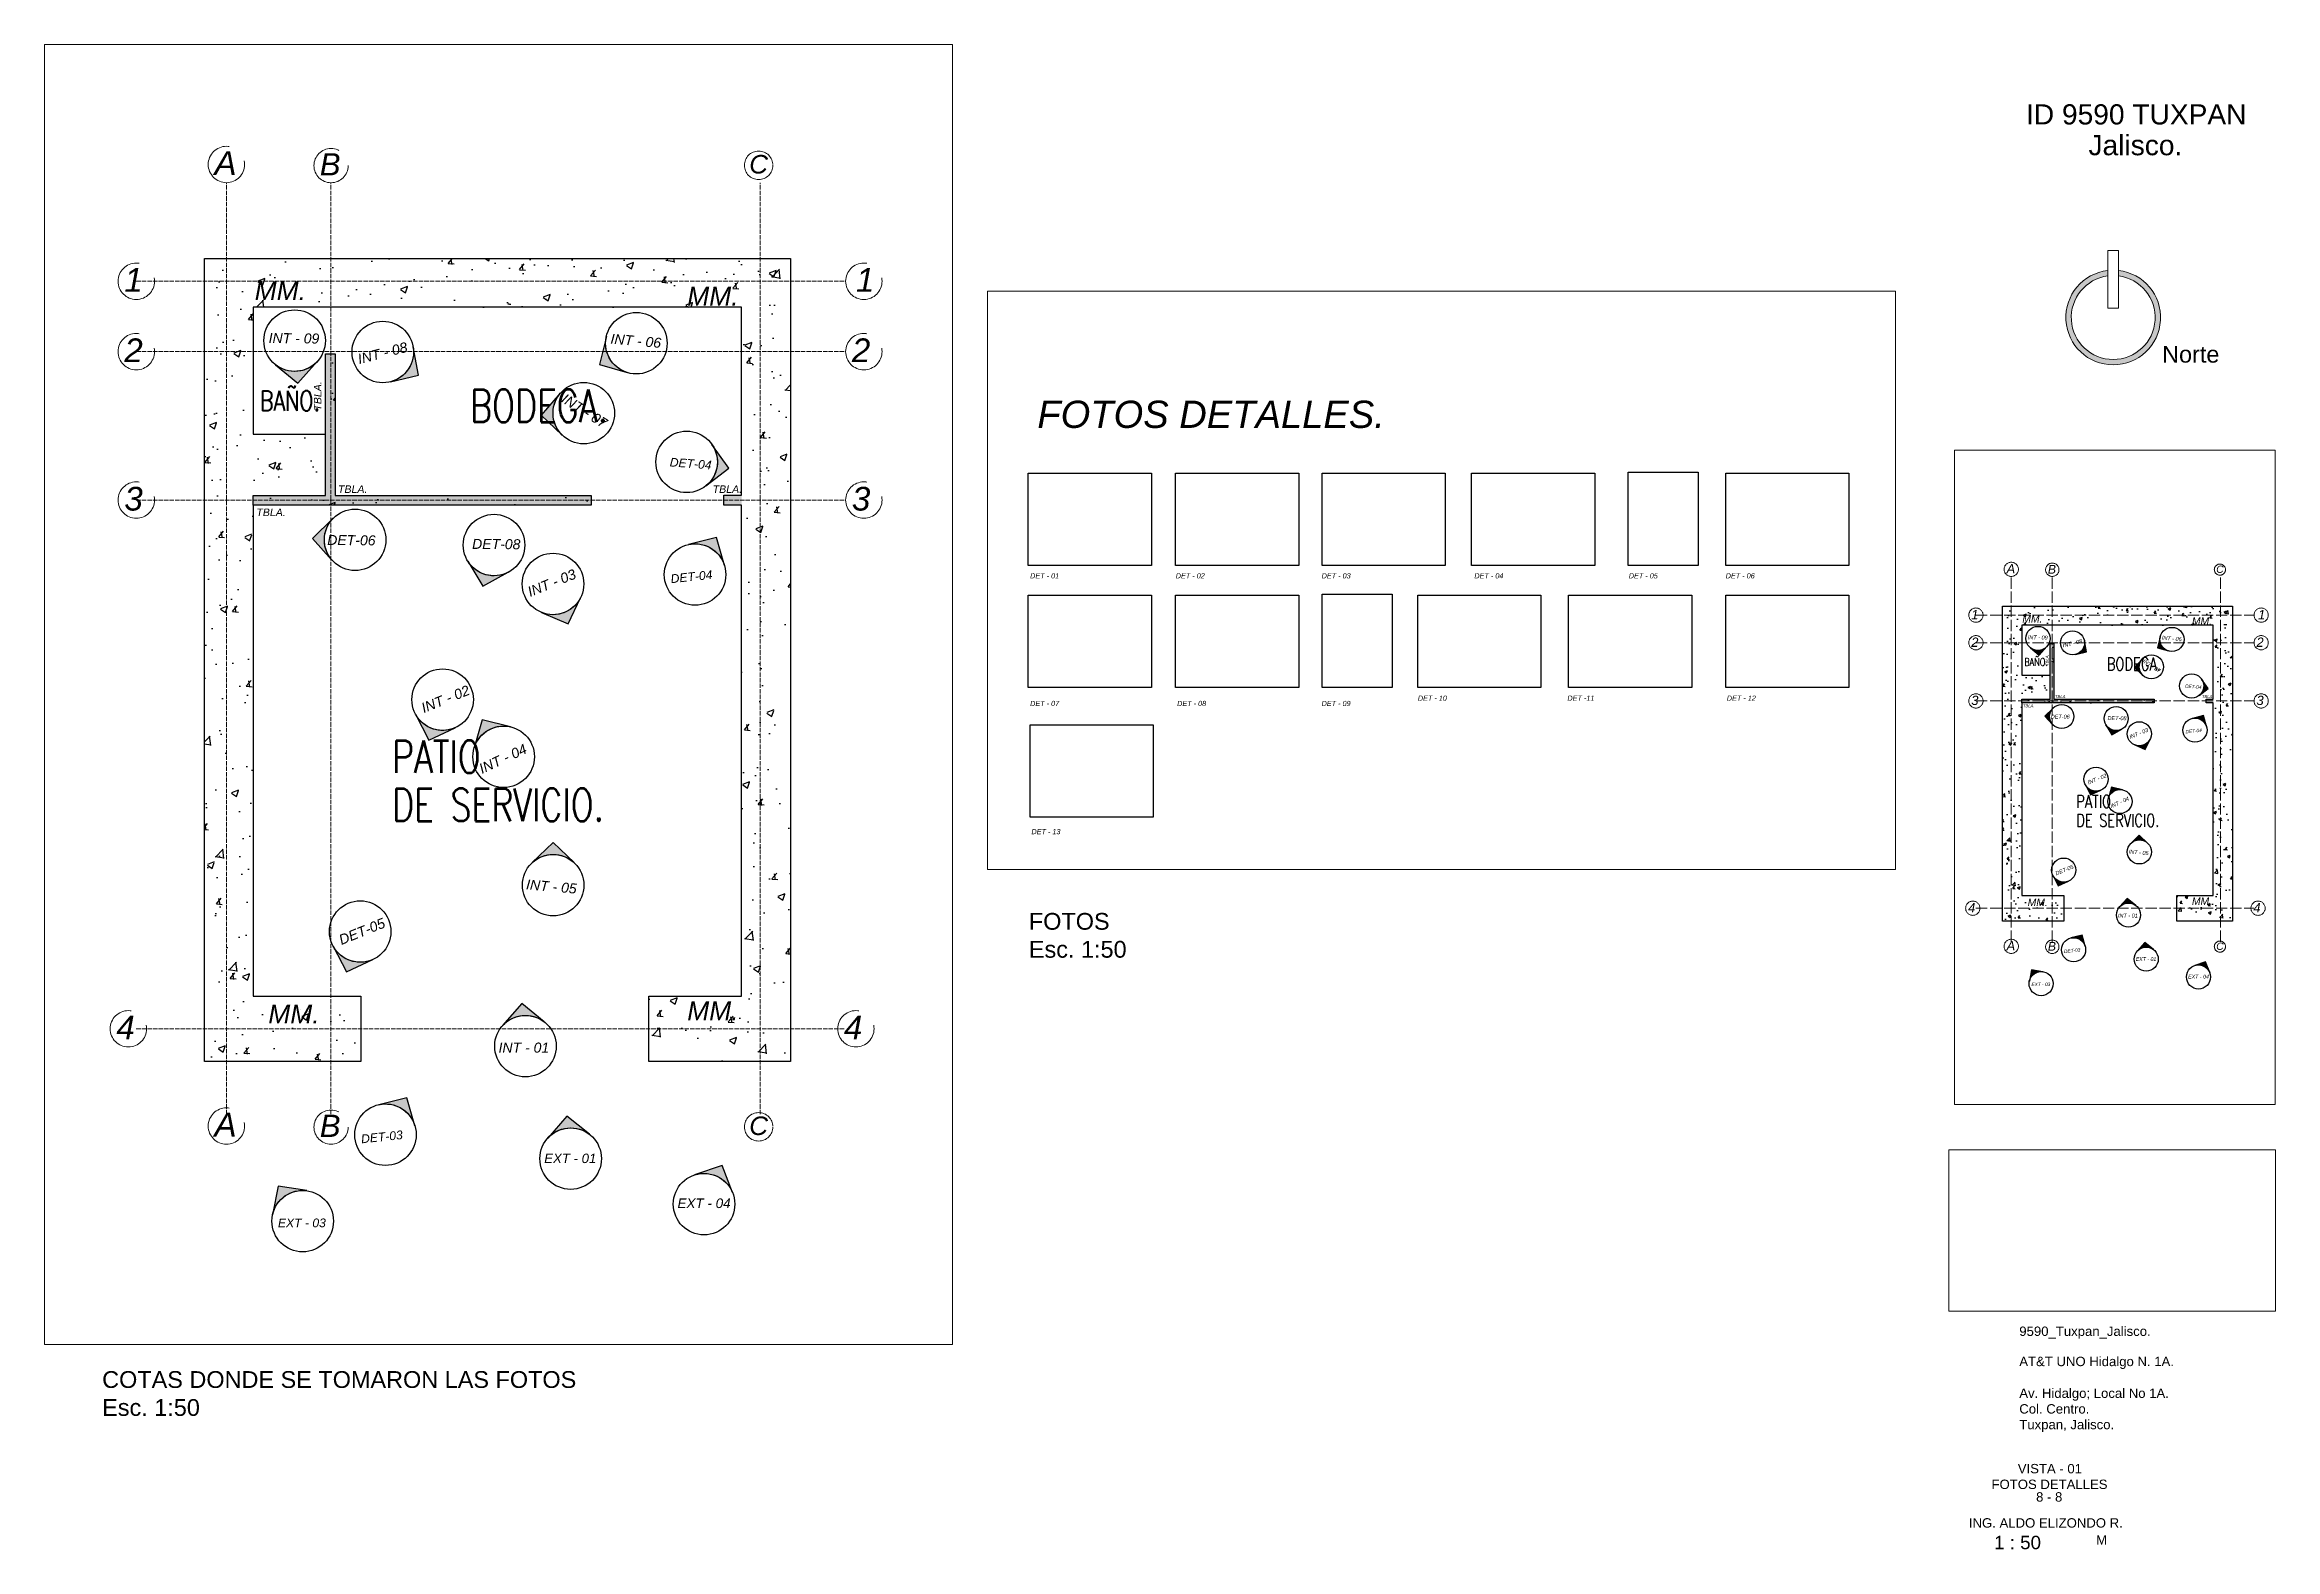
# Paper-space layout 'VISTA 3' of a CAD drawing. Header units: millimetres. Extents: x 82.4 to 165.5, y 72 to 128.1.
# The model-space entities are those that its viewports show. They can reach past a viewport. Long polylines and large blocks are cut down to what shows.
import ezdxf

# ---------------------------------------------------------------- set-up
doc = ezdxf.new("R2010")
doc.units = ezdxf.units.MM
doc.linetypes.add('ACAD_ISO02W100', pattern=[15, 12, -3])
for name, color, linetype, lineweight in [('COTAS', 161, 'ACAD_ISO02W100', 20), ('INFORMACION DE AREAS', 252, 'Continuous', 18), ('MURO TABLAROKA', 253, 'Continuous', 25), ('SOLAPA', 250, 'Continuous', 18)]:
    doc.layers.add(name, color=color, linetype=linetype, lineweight=lineweight)
for name, color, linetype in [('IMAGENES', 191, 'Continuous'), ('MUROS - ARQ.', 251, 'Continuous'), ('MUROS ACABADO.', 201, 'Continuous')]:
    doc.layers.add(name, color=color, linetype=linetype)
doc.styles.add('ROMANS', font='romans.shx', dxfattribs={"width": 0.75})
doc.styles.get("Standard").update_dxf_attribs({"font": 'arial.ttf'})
picture_1 = doc.add_image_def('image2.jpg', size_in_pixel=(4032, 3024))
picture_2 = doc.add_image_def('image16.jpg', size_in_pixel=(4032, 3024))
picture_3 = doc.add_image_def('image17.jpg', size_in_pixel=(4032, 3024))
picture_4 = doc.add_image_def('image18.jpg', size_in_pixel=(4032, 3024))
picture_5 = doc.add_image_def('image19.jpg', size_in_pixel=(3024, 4032))
picture_6 = doc.add_image_def('image20.jpg', size_in_pixel=(4032, 3024))
picture_7 = doc.add_image_def('image21.jpg', size_in_pixel=(4032, 3024))
picture_8 = doc.add_image_def('image22.jpg', size_in_pixel=(4032, 3024))
picture_9 = doc.add_image_def('image23.jpg', size_in_pixel=(3024, 4032))
picture_10 = doc.add_image_def('image24.jpg', size_in_pixel=(4032, 3024))
picture_11 = doc.add_image_def('image25.jpg', size_in_pixel=(4032, 3024))
picture_12 = doc.add_image_def('image26.jpg', size_in_pixel=(4032, 3024))
picture_13 = doc.add_image_def('image27.jpg', size_in_pixel=(4032, 3024))

# ---------------------------------------------------------------- blocks, each defined once
blk = doc.blocks.new('imagen direccion')
at = {"layer": 'IMAGENES'}
h = blk.add_hatch(color=151, dxfattribs=at)
h.dxf.hatch_style = 1
edge = h.paths.add_edge_path()
edge.add_line((10931.04164772395, 3827.909398196083), (10930.81017418893, 3828.095663545286))
edge.add_line((10930.81017418893, 3828.095663545286), (10930.61524931908, 3827.871433589997))
edge.add_arc((10930.84893123699, 3827.660364850604), 0.3148924443465658, 52.26521139902809, 137.9106757064466, ccw=False)
at = {"layer": 'IMAGENES', "color": 151}
blk.add_lwpolyline([(10931.04164772395, 3827.909398196083), (10930.81017418893, 3828.095663545286), (10930.61524931908, 3827.871433589997, -0.3921245748608314), (10931.04164772395, 3827.909398196083, 42.03721698194761)], format="xyb", dxfattribs=at)
blk.add_circle((10930.84893123699, 3827.660364850603), 0.314892444348787, dxfattribs=at)
blk = doc.blocks.new('REFERENCIA DE IMAGENES')
at = {"layer": 'IMAGENES', "color": 255}
for p, rotation in [((19057.58380713994, -4465.656905304898), 114.9892023683785), ((21947.03747692188, 7509.248913242864), 179.2501496823661), ((14679.59809731783, 14795.63111986366), 232.0094101583598), ((14330.04692079697, -7259.297403619408), 87.56633046632548), ((9778.83674356103, 15343.84236158795), 256.6097238447971), ((13477.4198007207, -7483.508461699668), 83.2166698479708), ((22548.5439288503, 3598.565241199332), 159.5914992648052), ((-163.8557539800222, 7007.925683410913), 324.737173017264), ((20474.56420628568, 10439.99717998713), 195.5477797129509), ((22511.60035101415, 2876.63711871052), 156.0227396773959), ((2678.574116470789, -4266.346391265357), 24.98920236834793), ((-253.7157894942407, 961.0970981760493), 354.9892023683358), ((22510.75658660547, 2874.261869333353), 156.0227396773959), ((-167.0260661021821, 7002.188370102111), 324.737173017264), ((-408.9984050421761, 5966.697205656081), 329.9999999999938), ((3414.551787485778, -4964.325882151013), 30.00000000000334)]:
    blk.add_blockref('imagen direccion', p, dxfattribs=dict(at, rotation=rotation))
blk.add_blockref('imagen direccion', (38.54684008612276, -9.918271788597849), dxfattribs=at)
at = {"layer": 'IMAGENES', "color": 181}
blk.add_blockref('imagen direccion', (39.00955716045974, -11.07063748683277), dxfattribs=at)
at = {"layer": 'IMAGENES', "color": 7, "attachment_point": 1}
for s, insert, char_height, rotation in [('{\\fArial|b0|i1|c0|p34;\\C230;INT - 09}', (10966.76707799678, 3825.047367946855), 0.1027580083217997, 359.2501496822184), ('{\\fArial|b0|i1|c0|p34;\\C230;INT - 08}', (10967.66849914642, 3824.827026824564), 0.1027580083217997, 14.337263271356322), ('{\\fArial|b0|i1|c0|p34;\\C230;INT - 06}', (10970.27286965332, 3825.040277307885), 0.1027580083217997, 354.98920236827786), ('{\\fArial|b0|i1|c0|p34;\\C230;INT - 07}', (10969.8091513667, 3824.432117903052), 0.1027580083217997, 327.5663304662248), ('{\\fArial|b0|i1|c0|p34;\\C230;DET-04}', (10970.87770143784, 3823.769482795775), 0.08897294601104298, 355.6873558474232), ('{\\fArial|b0|i1|c0|p34;\\C230;DET-06}', (10967.36668689391, 3822.978464767593), 0.1027580083217997, 359.41008879919946), ('{\\fArial|b0|i1|c0|p34;\\C230;DET-08}', (10968.85020583966, 3822.938406928813), 0.1027580083217997, 359.46170096418507), ('{\\fArial|b0|i1|c0|p34;\\C230;INT - 03}', (10969.40543476087, 3822.437553123318), 0.1027580083217997, 22.05778405501611), ('{\\fArial|b0|i1|c0|p34;\\C230;DET-04}', (10970.87816606723, 3822.572126161844), 0.08897294601104298, 6.0360441321735605), ('{\\fArial|b0|i1|c0|p34;\\C230;INT - 02}', (10968.3168530279, 3821.247850990756), 0.1027580083217997, 22.05778405501611), ('{\\fArial|b0|i1|c0|p34;\\C230;INT - 04}', (10968.90776105903, 3820.622720609605), 0.1027580083217997, 24.98920236834793), ('{\\fArial|b0|i1|c0|p34;\\C230;INT - 05}', (10969.40830850609, 3819.450966383359), 0.1027580083217997, 354.98920236833584), ('{\\fArial|b0|i1|c0|p34;\\C230;DET-05}', (10967.47308861922, 3818.872601613589), 0.1027580083217997, 22.05778405501611), ('{\\fArial|b0|i1|c0|p34;\\C230;DET-03}', (10967.70785394507, 3816.834812853042), 0.08897294601104298, 6.0360441321735605)]:
    blk.add_mtext_dynamic_manual_height_columns(s, width=1.882024178065194, gutter_width=12.5, heights=[0], dxfattribs=dict(at, insert=insert, char_height=char_height, rotation=rotation))
for s, insert, char_height in [('{\\fArial|b0|i1|c0|p34;\\C230;INT - 01}', (10969.12045661963, 3817.778394426348), 0.1027580083217997), ('{\\fArial|b0|i1|c0|p34;\\C230;EXT - 01}', (10969.58783946601, 3816.641166535303), 0.09684720193616167), ('{\\fArial|b0|i1|c0|p34;\\C230;EXT - 04}', (10970.95280807134, 3816.181922874302), 0.09866942280774645), ('{\\fArial|b0|i1|c0|p34;\\C230;EXT - 03}', (10966.86136234295, 3815.976175436361), 0.08897294601104298)]:
    blk.add_mtext_dynamic_manual_height_columns(s, width=1.882024178065194, gutter_width=12.5, heights=[0], dxfattribs=dict(at, insert=insert, char_height=char_height))

msp = doc.modelspace()

# ---------------------------------------------------------------- hatches: boundary and pattern name
at = {"layer": 'MURO TABLAROKA'}
h = msp.add_hatch(color=193, dxfattribs=at)
h.dxf.hatch_style = 1
h.paths.add_polyline_path([(10971.42862430265, 3823.384879898485), (10971.60862421897, 3823.384879898485), (10971.60862421897, 3823.283325825196), (10971.42862430265, 3823.283325825196)])
h.paths.add_polyline_path([(10966.60862421897, 3823.383325825196), (10970.06862421897, 3823.383325825196), (10970.06862421897, 3823.283325825196), (10966.60862421897, 3823.283325825196)])
h.paths.add_polyline_path([(10967.34862421897, 3824.833325825196), (10967.44862421897, 3824.833325825196), (10967.44862421897, 3823.383325825196), (10967.34862421897, 3823.383325825196)])
h = msp.add_hatch(color=161, dxfattribs=at)
h.dxf.hatch_style = 1
h.paths.add_polyline_path([(10971.42862430265, 3823.384879898485), (10971.60862421897, 3823.384879898485), (10971.60862421897, 3823.283325825196), (10971.42862430265, 3823.283325825196)])
h.paths.add_polyline_path([(10966.60862421897, 3823.383325825196), (10970.06862421897, 3823.383325825196), (10970.06862421897, 3823.283325825196), (10966.60862421897, 3823.283325825196)])
h.paths.add_polyline_path([(10967.34862421897, 3824.833325825196), (10967.44862421897, 3824.833325825196), (10967.44862421897, 3823.383325825196), (10967.34862421897, 3823.383325825196)])
at = {"layer": 'MUROS ACABADO.'}
h = msp.add_hatch(dxfattribs=at)
h.set_pattern_fill('AR-CONC', color=161, scale=0.004)
h.set_pattern_definition([(49.99999999999999, (-113.1969801381531, 17.75699618015278), (0.7287386759840161, -0.06375634215561235), [0.0762, -0.8382000000000001]), (355, (-113.1969801381531, 17.75699618015278), (-0.1409736856998774, 0.7642273809561406), [0.06096, -0.6705623366800001]), (100.4514447, (-113.1362521101531, 17.75168316615278), (0.5877649883614131, 0.7004710076487805), [0.0647600352, -0.7123609783999999]), (46.18420000000002, (-113.1969801381531, 17.96019618015278), (1.08431616356852, -0.1681693117309086), [0.1143, -1.2573]), (96.63555760999996, (-113.1066205381531, 17.94618218015278), (0.949616536206012, 0.9897044983908861), [0.09714009256, -1.06854243264]), (351.1841511700001, (-113.1969801381531, 17.96019618015278), (0.9496165362599082, 0.9897044983421306), [0.09143986828, -1.00583892768]), (21, (-113.0953801381531, 17.90939618015278), (0.6064575650765299, -0.4090607927483504), [0.0762, -0.8382000000000001]), (326.0000000000001, (-113.0953801381531, 17.90939618015278), (0.2472081133905883, 0.7367518644892771), [0.06096, -0.6705599999999999]), (71.45144499999999, (-113.0448420077531, 17.87530778055278), (0.8536656771148646, 0.327691075543621), [0.06476003520000001, -0.7123597504]), (37.50000000000001, (-113.1969801381531, 17.75699618015278), (0.01235441300236727, 0.3382201554926124), [0, -0.662432, 0, -0.68072, 0, -0.6731]), (7.499999999999999, (-113.1969801381531, 17.75699618015278), (0.267278650041223, 0.400722299272478), [0, -0.388112, 0, -0.647192, 0, -0.25654]), (327.5, (-113.4235481381531, 17.75699618015278), (0.5423623806674855, -0.02291497597069378), [0, -0.254, 0, -0.7924800000000001, 0, -1.05156]), (317.5, (-113.5251481381531, 17.75699618015278), (0.5925167255440722, 0.1017059641333321), [0, -0.3302, 0, -0.526288, 0, -0.74676])])
h.paths.add_polyline_path([(10966.60862421897, 3823.283325825196), (10966.60862421897, 3818.254706334561), (10967.70862421897, 3818.254706334561), (10967.70862421897, 3817.58470633456), (10966.10862421897, 3817.58470633456), (10966.10862421897, 3818.254706334561), (10966.10862421897, 3825.809706334561), (10972.10862421897, 3825.809706334561), (10972.10862421897, 3818.254706334561), (10972.10862421897, 3817.584706334561), (10970.65862421897, 3817.584706334561), (10970.65862421897, 3818.254706334561), (10971.60862421897, 3818.254706334561), (10971.60862421897, 3823.283325825196), (10971.42862430265, 3823.283325825196), (10971.42862430265, 3823.384879898485), (10971.60862421897, 3823.384879898485), (10971.60862421897, 3825.309706334561), (10966.60862421897, 3825.309706334561), (10966.60862421897, 3824.009706334561), (10967.34862421897, 3824.009706334561), (10967.34862421897, 3824.833325825196), (10967.44862421897, 3824.833325825196), (10967.44862421897, 3823.383325825196), (10970.06862421897, 3823.383325825196), (10970.06862421897, 3823.283325825196)])
h = msp.add_hatch(color=253, dxfattribs=at)
h.dxf.hatch_style = 1
h.paths.add_polyline_path([(10970.97669844339, 3815.581022545257), (10973.30669844339, 3815.581022545258)], flags=0)
edge = h.paths.add_edge_path(flags=17)
edge.add_line((10970.97669844339, 3815.581022545257), (10973.30669844339, 3815.581022545258))
edge.add_line((10970.97669844339, 3815.581022545258), (10970.97669844339, 3813.005057409418))
edge.add_line((10970.97669844339, 3813.005057409418), (10973.30669844339, 3813.005057409418))
edge.add_line((10973.30669844339, 3813.005057409418), (10973.30669844339, 3814.305057409417))
edge.add_line((10973.30669844339, 3814.305057409417), (10973.38669844339, 3814.305057409418))
edge.add_line((10973.38669844339, 3814.305057409418), (10973.38669844339, 3814.275057409418))
edge.add_line((10973.38669844339, 3814.275057409418), (10973.40669844339, 3814.275057409418))
edge.add_line((10973.40669844339, 3814.275057409418), (10973.40669844339, 3812.905057409418))
edge.add_line((10973.40669844339, 3812.905057409418), (10970.97669844339, 3812.905057409417))
edge.add_line((10970.97669844339, 3812.905057409417), (10970.97669844339, 3812.851022545258))
edge.add_line((10970.97669844339, 3812.851022545258), (10970.97669844339, 3812.751022545258))
edge.add_line((10970.97669844339, 3812.751022545258), (10970.73669844339, 3812.751022545258))
edge.add_line((10970.73669844339, 3812.751022545258), (10970.73669844339, 3802.651022545258))
edge.add_line((10970.73669844339, 3802.651022545258), (10971.24669844339, 3802.651022545258))
edge.add_line((10971.24669844339, 3802.651022545258), (10971.24669844339, 3802.551022545259))
edge.add_line((10971.24669844339, 3802.551022545259), (10970.63669844339, 3802.551022545259))
edge.add_line((10970.63669844339, 3802.551022545259), (10970.63669844339, 3812.851022545258))
edge.add_line((10970.63669844339, 3812.851022545258), (10970.87669844339, 3812.851022545258))
edge.add_line((10970.87669844339, 3812.851022545258), (10970.87669844339, 3815.581022545257))
edge.add_line((10970.87669844339, 3815.581022545257), (10968.50669844339, 3815.581022545258))
edge.add_line((10968.50669844339, 3815.581022545258), (10968.50669844339, 3814.981022545257))
edge.add_line((10968.50669844339, 3814.981022545257), (10967.33669844339, 3814.981022545259))
edge.add_line((10967.33669844339, 3814.981022545259), (10967.33669844339, 3818.621022545258))
edge.add_line((10967.33669844339, 3818.621022545258), (10967.73669844339, 3818.621022545258))
edge.add_line((10967.73669844339, 3818.621022545258), (10967.73669844339, 3818.521022545257))
edge.add_line((10967.73669844339, 3818.521022545257), (10967.43669844339, 3818.521022545258))
edge.add_line((10967.43669844339, 3818.521022545258), (10967.43669844339, 3815.681022545258))
edge.add_line((10967.43669844339, 3815.681022545258), (10967.45669844339, 3815.681022545258))
edge.add_line((10967.45669844339, 3815.681022545258), (10967.45669844339, 3815.081022545258))
edge.add_line((10967.45669844339, 3815.081022545258), (10968.40669844339, 3815.081022545258))
edge.add_line((10968.40669844339, 3815.081022545258), (10968.40669844339, 3815.681022545258))
edge.add_line((10968.40669844339, 3815.681022545258), (10973.40669844339, 3815.681022545258))
edge.add_line((10973.40669844339, 3815.681022545258), (10973.40669844338, 3816.281022545258))
edge.add_line((10973.40669844338, 3816.281022545258), (10974.60669844339, 3816.281022545258))
edge.add_line((10974.60669844339, 3816.281022545258), (10974.60669844339, 3815.681022545259))
edge.add_line((10974.60669844339, 3815.681022545259), (10977.12669844339, 3815.681022545257))
edge.add_line((10977.12669844339, 3815.681022545257), (10977.12669844339, 3815.096022545259))
edge.add_line((10977.12669844339, 3815.096022545259), (10977.04169844339, 3815.096022545259))
edge.add_line((10977.04169844339, 3815.096022545259), (10977.04169844339, 3815.131022545258))
edge.add_line((10977.04169844339, 3815.131022545258), (10977.02669844339, 3815.131022545258))
edge.add_line((10977.02669844339, 3815.131022545258), (10977.02669844339, 3815.581022545258))
edge.add_line((10977.02669844339, 3815.581022545258), (10974.50669844339, 3815.581022545258))
edge.add_line((10974.50669844339, 3815.581022545258), (10974.50669844339, 3816.181022545258))
edge.add_line((10974.50669844339, 3816.181022545258), (10973.50669844339, 3816.181022545258))
edge.add_line((10973.50669844339, 3816.181022545258), (10973.50669844339, 3815.031022545258))
edge.add_line((10973.50669844339, 3815.031022545258), (10973.40669844339, 3815.031022545258))
edge.add_line((10973.40669844339, 3815.031022545258), (10973.38669844339, 3815.031022545258))
edge.add_line((10973.38669844339, 3815.031022545258), (10973.38669844339, 3815.001022545258))
edge.add_line((10973.38669844339, 3815.001022545258), (10973.30669844339, 3815.001022545257))
edge.add_line((10973.30669844339, 3815.001022545257), (10973.30669844339, 3815.031022545258))
edge.add_line((10973.30669844339, 3815.031022545258), (10973.30669844339, 3815.581022545258))
edge = h.paths.add_edge_path()
edge.add_line((10971.24669844339, 3802.551022545259), (10971.34669844339, 3802.551022545259))
edge.add_line((10971.24669844339, 3801.471022545259), (10971.24669844339, 3802.551022545259))
edge.add_line((10971.24669844339, 3801.471022545259), (10970.64669844339, 3801.471022545259))
edge.add_line((10970.64669844339, 3801.471022545259), (10970.64669844339, 3798.491022545258))
edge.add_line((10970.64669844339, 3798.491022545258), (10971.38099373292, 3798.491022545258))
edge.add_line((10971.38099373292, 3798.491022545258), (10971.06288708056, 3796.039019220637))
edge.add_line((10971.06288708056, 3796.039019220637), (10973.37669844339, 3796.039019220637))
edge.add_line((10973.37669844339, 3796.039019220637), (10973.37669844339, 3796.939019220637))
edge.add_line((10973.37669844339, 3796.939019220637), (10973.27669844339, 3796.939019220637))
edge.add_line((10973.27669844339, 3796.939019220637), (10973.27669844339, 3796.139019220637))
edge.add_line((10973.27669844339, 3796.139019220637), (10971.17669844339, 3796.139019220637))
edge.add_line((10971.17669844339, 3796.139019220637), (10971.49396706983, 3798.631022545259))
edge.add_line((10971.49396706983, 3798.631022545259), (10971.39396706983, 3798.631022545259))
edge.add_line((10971.39396706983, 3798.631022545259), (10971.39396706983, 3798.591022545259))
edge.add_line((10971.39396706983, 3798.591022545259), (10970.74669844339, 3798.591022545259))
edge.add_line((10970.74669844339, 3798.591022545259), (10970.74669844339, 3801.371022545259))
edge.add_line((10970.74669844339, 3801.371022545259), (10971.34669844339, 3801.371022545259))
edge.add_line((10971.34669844339, 3801.371022545259), (10971.34669844339, 3802.551022545259))
edge = h.paths.add_edge_path(flags=17)
edge.add_line((10973.30669844339, 3815.581022545258), (10970.97669844339, 3815.581022545258))
edge.add_line((10973.30669844339, 3815.031022545258), (10973.30669844339, 3815.581022545258))
edge.add_line((10973.30669844339, 3815.001022545257), (10973.30669844339, 3815.031022545258))
edge.add_line((10973.38669844339, 3815.001022545258), (10973.30669844339, 3815.001022545257))
edge.add_line((10973.38669844339, 3815.031022545258), (10973.38669844339, 3815.001022545258))
edge.add_line((10973.40669844339, 3815.031022545258), (10973.38669844339, 3815.031022545258))
edge.add_line((10973.50669844339, 3815.031022545258), (10973.40669844339, 3815.031022545258))
edge.add_line((10973.50669844339, 3816.181022545258), (10973.50669844339, 3815.031022545258))
edge.add_line((10974.50669844339, 3816.181022545258), (10973.50669844339, 3816.181022545258))
edge.add_line((10974.50669844339, 3815.581022545258), (10974.50669844339, 3816.181022545258))
edge.add_line((10977.02669844339, 3815.581022545258), (10974.50669844339, 3815.581022545258))
edge.add_line((10977.02669844339, 3815.131022545258), (10977.02669844339, 3815.581022545258))
edge.add_line((10977.04169844339, 3815.131022545258), (10977.02669844339, 3815.131022545258))
edge.add_line((10977.04169844339, 3815.096022545259), (10977.04169844339, 3815.131022545258))
edge.add_line((10977.12669844339, 3815.096022545259), (10977.04169844339, 3815.096022545259))
edge.add_line((10977.12669844339, 3815.681022545257), (10977.12669844339, 3815.096022545259))
edge.add_line((10974.60669844339, 3815.681022545259), (10977.12669844339, 3815.681022545257))
edge.add_line((10974.60669844339, 3816.281022545258), (10974.60669844339, 3815.681022545259))
edge.add_line((10973.40669844338, 3816.281022545258), (10974.60669844339, 3816.281022545258))
edge.add_line((10973.40669844339, 3815.681022545258), (10973.40669844338, 3816.281022545258))
edge.add_line((10968.40669844339, 3815.681022545258), (10973.40669844339, 3815.681022545258))
edge.add_line((10968.40669844339, 3815.081022545258), (10968.40669844339, 3815.681022545258))
edge.add_line((10967.45669844339, 3815.081022545258), (10968.40669844339, 3815.081022545258))
edge.add_line((10967.45669844339, 3815.681022545258), (10967.45669844339, 3815.081022545258))
edge.add_line((10967.43669844339, 3815.681022545258), (10967.45669844339, 3815.681022545258))
edge.add_line((10967.43669844339, 3818.521022545258), (10967.43669844339, 3815.681022545258))
edge.add_line((10967.73669844339, 3818.521022545257), (10967.43669844339, 3818.521022545258))
edge.add_line((10967.73669844339, 3818.621022545258), (10967.73669844339, 3818.521022545257))
edge.add_line((10967.33669844339, 3818.621022545258), (10967.73669844339, 3818.621022545258))
edge.add_line((10967.33669844339, 3814.981022545259), (10967.33669844339, 3818.621022545258))
edge.add_line((10968.50669844339, 3814.981022545257), (10967.33669844339, 3814.981022545259))
edge.add_line((10968.50669844339, 3815.581022545258), (10968.50669844339, 3814.981022545257))
edge.add_line((10970.87669844339, 3815.581022545257), (10968.50669844339, 3815.581022545258))
edge.add_line((10970.87669844339, 3812.851022545258), (10970.87669844339, 3815.581022545257))
edge.add_line((10970.63669844339, 3812.851022545258), (10970.87669844339, 3812.851022545258))
edge.add_line((10970.63669844339, 3802.551022545259), (10970.63669844339, 3812.851022545258))
edge.add_line((10971.24669844339, 3802.551022545259), (10970.63669844339, 3802.551022545259))
edge.add_line((10971.24669844339, 3802.651022545258), (10971.24669844339, 3802.551022545259))
edge.add_line((10970.73669844339, 3802.651022545258), (10971.24669844339, 3802.651022545258))
edge.add_line((10970.73669844339, 3812.751022545258), (10970.73669844339, 3802.651022545258))
edge.add_line((10970.97669844339, 3812.751022545258), (10970.73669844339, 3812.751022545258))
edge.add_line((10970.97669844339, 3812.851022545258), (10970.97669844339, 3812.751022545258))
edge.add_line((10970.97669844339, 3812.905057409417), (10970.97669844339, 3812.851022545258))
edge.add_line((10973.40669844339, 3812.905057409418), (10970.97669844339, 3812.905057409417))
edge.add_line((10973.40669844339, 3814.275057409418), (10973.40669844339, 3812.905057409418))
edge.add_line((10973.38669844339, 3814.275057409418), (10973.40669844339, 3814.275057409418))
edge.add_line((10973.38669844339, 3814.305057409418), (10973.38669844339, 3814.275057409418))
edge.add_line((10973.30669844339, 3814.305057409417), (10973.38669844339, 3814.305057409418))
edge.add_line((10973.30669844339, 3813.005057409418), (10973.30669844339, 3814.305057409417))
edge.add_line((10970.97669844339, 3813.005057409418), (10973.30669844339, 3813.005057409418))
edge.add_line((10970.97669844339, 3815.581022545258), (10970.97669844339, 3813.005057409418))
h = msp.add_hatch(color=253, dxfattribs=at)
h.dxf.hatch_style = 1
h.paths.add_polyline_path([(10970.97669844339, 3815.581022545257), (10973.30669844339, 3815.581022545258)], flags=0)
edge = h.paths.add_edge_path(flags=17)
edge.add_line((10970.97669844339, 3815.581022545257), (10973.30669844339, 3815.581022545258))
edge.add_line((10970.97669844339, 3815.581022545258), (10970.97669844339, 3813.005057409418))
edge.add_line((10970.97669844339, 3813.005057409418), (10973.30669844339, 3813.005057409418))
edge.add_line((10973.30669844339, 3813.005057409418), (10973.30669844339, 3814.305057409417))
edge.add_line((10973.30669844339, 3814.305057409417), (10973.38669844339, 3814.305057409418))
edge.add_line((10973.38669844339, 3814.305057409418), (10973.38669844339, 3814.275057409418))
edge.add_line((10973.38669844339, 3814.275057409418), (10973.40669844339, 3814.275057409418))
edge.add_line((10973.40669844339, 3814.275057409418), (10973.40669844339, 3812.905057409418))
edge.add_line((10973.40669844339, 3812.905057409418), (10970.97669844339, 3812.905057409417))
edge.add_line((10970.97669844339, 3812.905057409417), (10970.97669844339, 3812.851022545258))
edge.add_line((10970.97669844339, 3812.851022545258), (10970.97669844339, 3812.751022545258))
edge.add_line((10970.97669844339, 3812.751022545258), (10970.73669844339, 3812.751022545258))
edge.add_line((10970.73669844339, 3812.751022545258), (10970.73669844339, 3802.651022545258))
edge.add_line((10970.73669844339, 3802.651022545258), (10971.24669844339, 3802.651022545258))
edge.add_line((10971.24669844339, 3802.651022545258), (10971.24669844339, 3802.551022545259))
edge.add_line((10971.24669844339, 3802.551022545259), (10970.63669844339, 3802.551022545259))
edge.add_line((10970.63669844339, 3802.551022545259), (10970.63669844339, 3812.851022545258))
edge.add_line((10970.63669844339, 3812.851022545258), (10970.87669844339, 3812.851022545258))
edge.add_line((10970.87669844339, 3812.851022545258), (10970.87669844339, 3815.581022545257))
edge.add_line((10970.87669844339, 3815.581022545257), (10968.50669844339, 3815.581022545258))
edge.add_line((10968.50669844339, 3815.581022545258), (10968.50669844339, 3814.981022545257))
edge.add_line((10968.50669844339, 3814.981022545257), (10967.33669844339, 3814.981022545259))
edge.add_line((10967.33669844339, 3814.981022545259), (10967.33669844339, 3818.621022545258))
edge.add_line((10967.33669844339, 3818.621022545258), (10967.73669844339, 3818.621022545258))
edge.add_line((10967.73669844339, 3818.621022545258), (10967.73669844339, 3818.521022545257))
edge.add_line((10967.73669844339, 3818.521022545257), (10967.43669844339, 3818.521022545258))
edge.add_line((10967.43669844339, 3818.521022545258), (10967.43669844339, 3815.681022545258))
edge.add_line((10967.43669844339, 3815.681022545258), (10967.45669844339, 3815.681022545258))
edge.add_line((10967.45669844339, 3815.681022545258), (10967.45669844339, 3815.081022545258))
edge.add_line((10967.45669844339, 3815.081022545258), (10968.40669844339, 3815.081022545258))
edge.add_line((10968.40669844339, 3815.081022545258), (10968.40669844339, 3815.681022545258))
edge.add_line((10968.40669844339, 3815.681022545258), (10973.40669844339, 3815.681022545258))
edge.add_line((10973.40669844339, 3815.681022545258), (10973.40669844338, 3816.281022545258))
edge.add_line((10973.40669844338, 3816.281022545258), (10974.60669844339, 3816.281022545258))
edge.add_line((10974.60669844339, 3816.281022545258), (10974.60669844339, 3815.681022545259))
edge.add_line((10974.60669844339, 3815.681022545259), (10977.12669844339, 3815.681022545257))
edge.add_line((10977.12669844339, 3815.681022545257), (10977.12669844339, 3815.096022545259))
edge.add_line((10977.12669844339, 3815.096022545259), (10977.04169844339, 3815.096022545259))
edge.add_line((10977.04169844339, 3815.096022545259), (10977.04169844339, 3815.131022545258))
edge.add_line((10977.04169844339, 3815.131022545258), (10977.02669844339, 3815.131022545258))
edge.add_line((10977.02669844339, 3815.131022545258), (10977.02669844339, 3815.581022545258))
edge.add_line((10977.02669844339, 3815.581022545258), (10974.50669844339, 3815.581022545258))
edge.add_line((10974.50669844339, 3815.581022545258), (10974.50669844339, 3816.181022545258))
edge.add_line((10974.50669844339, 3816.181022545258), (10973.50669844339, 3816.181022545258))
edge.add_line((10973.50669844339, 3816.181022545258), (10973.50669844339, 3815.031022545258))
edge.add_line((10973.50669844339, 3815.031022545258), (10973.40669844339, 3815.031022545258))
edge.add_line((10973.40669844339, 3815.031022545258), (10973.38669844339, 3815.031022545258))
edge.add_line((10973.38669844339, 3815.031022545258), (10973.38669844339, 3815.001022545258))
edge.add_line((10973.38669844339, 3815.001022545258), (10973.30669844339, 3815.001022545257))
edge.add_line((10973.30669844339, 3815.001022545257), (10973.30669844339, 3815.031022545258))
edge.add_line((10973.30669844339, 3815.031022545258), (10973.30669844339, 3815.581022545258))
edge = h.paths.add_edge_path()
edge.add_line((10971.24669844339, 3802.551022545259), (10971.34669844339, 3802.551022545259))
edge.add_line((10971.24669844339, 3801.471022545259), (10971.24669844339, 3802.551022545259))
edge.add_line((10971.24669844339, 3801.471022545259), (10970.64669844339, 3801.471022545259))
edge.add_line((10970.64669844339, 3801.471022545259), (10970.64669844339, 3798.491022545258))
edge.add_line((10970.64669844339, 3798.491022545258), (10971.38099373292, 3798.491022545258))
edge.add_line((10971.38099373292, 3798.491022545258), (10971.06288708056, 3796.039019220637))
edge.add_line((10971.06288708056, 3796.039019220637), (10973.37669844339, 3796.039019220637))
edge.add_line((10973.37669844339, 3796.039019220637), (10973.37669844339, 3796.939019220637))
edge.add_line((10973.37669844339, 3796.939019220637), (10973.27669844339, 3796.939019220637))
edge.add_line((10973.27669844339, 3796.939019220637), (10973.27669844339, 3796.139019220637))
edge.add_line((10973.27669844339, 3796.139019220637), (10971.17669844339, 3796.139019220637))
edge.add_line((10971.17669844339, 3796.139019220637), (10971.49396706983, 3798.631022545259))
edge.add_line((10971.49396706983, 3798.631022545259), (10971.39396706983, 3798.631022545259))
edge.add_line((10971.39396706983, 3798.631022545259), (10971.39396706983, 3798.591022545259))
edge.add_line((10971.39396706983, 3798.591022545259), (10970.74669844339, 3798.591022545259))
edge.add_line((10970.74669844339, 3798.591022545259), (10970.74669844339, 3801.371022545259))
edge.add_line((10970.74669844339, 3801.371022545259), (10971.34669844339, 3801.371022545259))
edge.add_line((10971.34669844339, 3801.371022545259), (10971.34669844339, 3802.551022545259))
edge = h.paths.add_edge_path(flags=17)
edge.add_line((10973.30669844339, 3815.581022545258), (10970.97669844339, 3815.581022545258))
edge.add_line((10973.30669844339, 3815.031022545258), (10973.30669844339, 3815.581022545258))
edge.add_line((10973.30669844339, 3815.001022545257), (10973.30669844339, 3815.031022545258))
edge.add_line((10973.38669844339, 3815.001022545258), (10973.30669844339, 3815.001022545257))
edge.add_line((10973.38669844339, 3815.031022545258), (10973.38669844339, 3815.001022545258))
edge.add_line((10973.40669844339, 3815.031022545258), (10973.38669844339, 3815.031022545258))
edge.add_line((10973.50669844339, 3815.031022545258), (10973.40669844339, 3815.031022545258))
edge.add_line((10973.50669844339, 3816.181022545258), (10973.50669844339, 3815.031022545258))
edge.add_line((10974.50669844339, 3816.181022545258), (10973.50669844339, 3816.181022545258))
edge.add_line((10974.50669844339, 3815.581022545258), (10974.50669844339, 3816.181022545258))
edge.add_line((10977.02669844339, 3815.581022545258), (10974.50669844339, 3815.581022545258))
edge.add_line((10977.02669844339, 3815.131022545258), (10977.02669844339, 3815.581022545258))
edge.add_line((10977.04169844339, 3815.131022545258), (10977.02669844339, 3815.131022545258))
edge.add_line((10977.04169844339, 3815.096022545259), (10977.04169844339, 3815.131022545258))
edge.add_line((10977.12669844339, 3815.096022545259), (10977.04169844339, 3815.096022545259))
edge.add_line((10977.12669844339, 3815.681022545257), (10977.12669844339, 3815.096022545259))
edge.add_line((10974.60669844339, 3815.681022545259), (10977.12669844339, 3815.681022545257))
edge.add_line((10974.60669844339, 3816.281022545258), (10974.60669844339, 3815.681022545259))
edge.add_line((10973.40669844338, 3816.281022545258), (10974.60669844339, 3816.281022545258))
edge.add_line((10973.40669844339, 3815.681022545258), (10973.40669844338, 3816.281022545258))
edge.add_line((10968.40669844339, 3815.681022545258), (10973.40669844339, 3815.681022545258))
edge.add_line((10968.40669844339, 3815.081022545258), (10968.40669844339, 3815.681022545258))
edge.add_line((10967.45669844339, 3815.081022545258), (10968.40669844339, 3815.081022545258))
edge.add_line((10967.45669844339, 3815.681022545258), (10967.45669844339, 3815.081022545258))
edge.add_line((10967.43669844339, 3815.681022545258), (10967.45669844339, 3815.681022545258))
edge.add_line((10967.43669844339, 3818.521022545258), (10967.43669844339, 3815.681022545258))
edge.add_line((10967.73669844339, 3818.521022545257), (10967.43669844339, 3818.521022545258))
edge.add_line((10967.73669844339, 3818.621022545258), (10967.73669844339, 3818.521022545257))
edge.add_line((10967.33669844339, 3818.621022545258), (10967.73669844339, 3818.621022545258))
edge.add_line((10967.33669844339, 3814.981022545259), (10967.33669844339, 3818.621022545258))
edge.add_line((10968.50669844339, 3814.981022545257), (10967.33669844339, 3814.981022545259))
edge.add_line((10968.50669844339, 3815.581022545258), (10968.50669844339, 3814.981022545257))
edge.add_line((10970.87669844339, 3815.581022545257), (10968.50669844339, 3815.581022545258))
edge.add_line((10970.87669844339, 3812.851022545258), (10970.87669844339, 3815.581022545257))
edge.add_line((10970.63669844339, 3812.851022545258), (10970.87669844339, 3812.851022545258))
edge.add_line((10970.63669844339, 3802.551022545259), (10970.63669844339, 3812.851022545258))
edge.add_line((10971.24669844339, 3802.551022545259), (10970.63669844339, 3802.551022545259))
edge.add_line((10971.24669844339, 3802.651022545258), (10971.24669844339, 3802.551022545259))
edge.add_line((10970.73669844339, 3802.651022545258), (10971.24669844339, 3802.651022545258))
edge.add_line((10970.73669844339, 3812.751022545258), (10970.73669844339, 3802.651022545258))
edge.add_line((10970.97669844339, 3812.751022545258), (10970.73669844339, 3812.751022545258))
edge.add_line((10970.97669844339, 3812.851022545258), (10970.97669844339, 3812.751022545258))
edge.add_line((10970.97669844339, 3812.905057409417), (10970.97669844339, 3812.851022545258))
edge.add_line((10973.40669844339, 3812.905057409418), (10970.97669844339, 3812.905057409417))
edge.add_line((10973.40669844339, 3814.275057409418), (10973.40669844339, 3812.905057409418))
edge.add_line((10973.38669844339, 3814.275057409418), (10973.40669844339, 3814.275057409418))
edge.add_line((10973.38669844339, 3814.305057409418), (10973.38669844339, 3814.275057409418))
edge.add_line((10973.30669844339, 3814.305057409417), (10973.38669844339, 3814.305057409418))
edge.add_line((10973.30669844339, 3813.005057409418), (10973.30669844339, 3814.305057409417))
edge.add_line((10970.97669844339, 3813.005057409418), (10973.30669844339, 3813.005057409418))
edge.add_line((10970.97669844339, 3815.581022545258), (10970.97669844339, 3813.005057409418))

# ---------------------------------------------------------------- linework, layer by layer
at = {"layer": 'COTAS', "color": 31, "ltscale": 0.05}
for p, q in [((10966.33419651685, 3817.044385501556), (10966.33419651685, 3826.586122641211)), ((10967.40316789868, 3817.044385501556), (10967.40316789868, 3826.586122641211)), ((10971.80077744874, 3817.044385501556), (10971.80077744874, 3826.586122641211)), ((10965.41086015589, 3825.576449659722), (10972.66885513158, 3825.576449659722)), ((10965.41086015589, 3824.855332776298), (10972.66885513158, 3824.855332776299)), ((10965.41086015589, 3823.335133962826), (10972.66885513158, 3823.335133962826)), ((10965.41086015589, 3817.91970633456), (10972.66885513158, 3817.91970633456))]:
    msp.add_line(p, q, dxfattribs=at)
at = {"layer": 'COTAS', "color": 31}
for centre, radius in [((10966.33383530497, 3826.772521677779), 0.1863993865534202), ((10967.40498889416, 3826.761189181262), 0.175076010549604), ((10971.78344252128, 3826.764169749061), 0.1458394031414434), ((10965.41086015589, 3825.576449659722), 0.1863993865534202), ((10972.86086612716, 3825.576449659722), 0.1863993865534202), ((10965.41086015589, 3824.855332776298), 0.1863993865534202), ((10972.86086612716, 3824.855332776298), 0.1863993865534202), ((10965.41086015589, 3823.335133962826), 0.1863993865534202), ((10972.86086612716, 3823.335133962826), 0.1863993865534202), ((10965.32940061415, 3817.91970633456), 0.1863993865534202), ((10972.77940658543, 3817.91970633456), 0.1863993865534202), ((10966.33383530497, 3816.923844363724), 0.1863993865534202), ((10967.40498889416, 3816.912511867207), 0.175076010549604), ((10971.78344252128, 3816.915492435006), 0.1458394031414434)]:
    msp.add_circle(centre, radius, dxfattribs=at)
at = {"layer": 'MURO TABLAROKA', "color": 191}
for points in [[(10967.34862421897, 3823.383325825196), (10967.34862421897, 3824.833325825196), (10967.44862421897, 3824.833325825196), (10967.44862421897, 3823.383325825196)], [(10967.44862421897, 3823.383325825196), (10970.06862421897, 3823.383325825196), (10970.06862421897, 3823.283325825196), (10966.60862421897, 3823.283325825196), (10966.60862421897, 3823.383325825196), (10967.34862421897, 3823.383325825196)]]:
    msp.add_lwpolyline(points, dxfattribs=at)
at = {"layer": 'MUROS - ARQ.', "color": 161}
msp.add_lwpolyline([(10966.60862421897, 3823.283325825196), (10966.60862421897, 3818.254706334561), (10967.70862421897, 3818.254706334561), (10967.70862421897, 3817.58470633456), (10966.10862421897, 3817.58470633456), (10966.10862421897, 3818.254706334561), (10966.10862421897, 3825.809706334561), (10972.10862421897, 3825.809706334561), (10972.10862421897, 3818.254706334561), (10972.10862421897, 3817.584706334561), (10970.65862421897, 3817.584706334561), (10970.65862421897, 3818.254706334561), (10971.60862421897, 3818.254706334561), (10971.60862421897, 3823.283325825196), (10971.42862430265, 3823.283325825196), (10971.42862430265, 3823.384879898485), (10971.60862421897, 3823.384879898485), (10971.60862421897, 3825.309706334561), (10966.60862421897, 3825.309706334561), (10966.60862421897, 3824.009706334561), (10967.34862421897, 3824.009706334561), (10967.34862421897, 3824.833325825196), (10967.44862421897, 3824.833325825196), (10967.44862421897, 3823.383325825196), (10970.06862421897, 3823.383325825196), (10970.06862421897, 3823.283325825196)], close=True, dxfattribs=at)
msp.add_lwpolyline([(10971.60862421897, 3823.283325825196), (10971.42862430265, 3823.283325825196), (10971.42862430265, 3823.384879898485), (10971.60862421897, 3823.384879898485)], dxfattribs=at)

# ---------------------------------------------------------------- block references
at = {"layer": 'IMAGENES', "color": 255}
msp.add_blockref('REFERENCIA DE IMAGENES', (0, 0), dxfattribs=at)

# ---------------------------------------------------------------- texts
at = {"layer": 'COTAS', "color": 31, "attachment_point": 1}
for s, width, insert, char_height in [('{\\fArial|b0|i1|c0|p34;A}', 0.03032255829748465, (10966.21128496745, 3826.90787020792), 0.2428180434479124), ('{\\fArial|b0|i1|c0|p34;B}', 0.03032255829748465, (10967.28988323538, 3826.88831556901), 0.2280673510915097), ('{\\fArial|b0|i1|c0|p34;C}', 0.03032255829748465, (10971.68755879328, 3826.870066818879), 0.1899815186262309), ('{\\fArial|b0|i1|c0|p34;1}', 0.03032255829748465, (10965.28830981836, 3825.711798189863), 0.2428180434479124), ('{\\fArial|b0|i1|c0|p34;1}', 0.2428180434479124, (10972.78030205629, 3825.711798189863), 0.2428180434479124), ('{\\fArial|b0|i1|c0|p34;2}', 0.03032255829748465, (10965.28830981836, 3824.990681306439), 0.2428180434479124), ('{\\fArial|b0|i1|c0|p34;2}', 0.03032255829748465, (10972.73831578964, 3824.990681306439), 0.2428180434479124), ('{\\fArial|b0|i1|c0|p34;3}', 0.03032255829748465, (10965.28830981836, 3823.470482492967), 0.2428180434479124), ('{\\fArial|b0|i1|c0|p34;3}', 0.03032255829748465, (10972.73831578964, 3823.470482492967), 0.2428180434479124), ('{\\fArial|b0|i1|c0|p34;4}', 0.03032255829748465, (10965.20685027663, 3818.055054864702), 0.2428180434479124), ('{\\fArial|b0|i1|c0|p34;4}', 0.03032255829748465, (10972.65685624791, 3818.055054864702), 0.2428180434479124), ('{\\fArial|b0|i1|c0|p34;A}', 0.03032255829748465, (10966.21128496745, 3817.059192893866), 0.2428180434479124), ('{\\fArial|b0|i1|c0|p34;B}', 0.03032255829748465, (10967.28988323538, 3817.039638254955), 0.2280673510915097), ('{\\fArial|b0|i1|c0|p34;C}', 0.03032255829748465, (10971.68755879328, 3817.021389504825), 0.1899815186262309)]:
    msp.add_mtext_dynamic_manual_height_columns(s, width=width, gutter_width=8.818076655504683, heights=[0], dxfattribs=dict(at, insert=insert, char_height=char_height))
at = {"layer": 'IMAGENES', "color": 7, "attachment_point": 1}
for s, width, insert, char_height in [('{\\fArial|b0|i1|c0|p34;\\C230;FOTOS DETALLES.}', 10.33998935079603, (10929.93112163041, 3804.059665695007), 0.6649114552587723), ('{\\fArial|b0|i1|c0|p34;\\C230;DET - 01}', 1.882024178065194, (10929.75579535413, 3799.854669850045), 0.1264804111055381), ('{\\fArial|b0|i1|c0|p34;\\C230;DET - 02}', 1.882024178065194, (10933.30280192016, 3799.854669850045), 0.1264804111055381), ('{\\fArial|b0|i1|c0|p34;\\C230;DET - 03}', 1.882024178065194, (10936.85600073727, 3799.854669850045), 0.1264804111055381), ('{\\fArial|b0|i1|c0|p34;\\C230;DET - 04}', 1.882024178065194, (10940.57603859342, 3799.854669850045), 0.1264804111055381), ('{\\fArial|b0|i1|c0|p34;\\C230;DET - 05}', 1.882024178065194, (10944.33882866383, 3799.854669850045), 0.1264804111055381), ('{\\fArial|b0|i1|c0|p34;\\C230;DET - 06}', 1.882024178065194, (10946.69946385838, 3799.854669850045), 0.1264804111055381), ('{\\fArial|b0|i1|c0|p34;\\C230;DET - 07}', 1.882024178065194, (10929.75579535413, 3796.744110358848), 0.1264804111055381), ('{\\fArial|b0|i1|c0|p34;\\C230;DET - 08}', 1.882024178065194, (10933.33660598826, 3796.744110358848), 0.1264804111055381), ('{\\fArial|b0|i1|c0|p34;\\C230;DET - 09}', 1.882024178065194, (10936.85468479382, 3796.744110358848), 0.1264804111055381), ('{\\fArial|b0|i1|c0|p34;\\C230;DET - 10}', 1.882024178065194, (10939.20006948977, 3796.873265321621), 0.1264804111055381), ('{\\fArial|b0|i1|c0|p34;\\C230;DET -11}', 1.882024178065194, (10942.84337079638, 3796.873265321621), 0.1264804111055381), ('{\\fArial|b0|i1|c0|p34;\\C230;DET - 12}', 1.882024178065194, (10946.726640645, 3796.873265321621), 0.1264804111055381), ('{\\fArial|b0|i1|c0|p34;\\C230;DET - 13}', 1.882024178065194, (10929.78751531054, 3793.621282534184), 0.1264804111055381)]:
    msp.add_mtext_dynamic_manual_height_columns(s, width=width, gutter_width=12.5, heights=[0], dxfattribs=dict(at, insert=insert, char_height=char_height))
at = {"layer": 'INFORMACION DE AREAS', "color": 230, "style": 'ROMANS', "width": 0.75}
for s, height, p in [('BAÑO.', 0.2062230420754763, (10966.6755636598, 3824.249017225837)), ('BODEGA.', 0.3328015998451186, (10968.82865690557, 3824.133726419986)), ('PATIO', 0.3328015998451186, (10968.02925829743, 3820.539813062936)), ('DE SERVICIO.', 0.3328015998451186, (10968.02925829743, 3820.047378633515))]:
    msp.add_text(s, height=height, dxfattribs=at).set_placement(p)
at = {"layer": 'MURO TABLAROKA', "color": 210, "insert": (10967.22917032643, 3824.250907186184), "char_height": 0.07766704590162374, "attachment_point": 1, "rotation": 90}
msp.add_mtext_dynamic_manual_height_columns('{\\fArial|b0|i1|c0|p34;TBLA.}', width=3.702998878402042, gutter_width=12.5, heights=[0], dxfattribs=at)
at = {"layer": 'MURO TABLAROKA', "color": 210, "char_height": 0.07766704590162374, "attachment_point": 1}
for insert in [(10967.47588514428, 3823.485684393975), (10971.31271675099, 3823.485684393975), (10966.64018895011, 3823.248337980849)]:
    msp.add_mtext_dynamic_manual_height_columns('{\\fArial|b0|i1|c0|p34;TBLA.}', width=3.702998878402042, gutter_width=12.5, heights=[0], dxfattribs=dict(at, insert=insert))
at = {"layer": 'MUROS ACABADO.', "color": 210, "char_height": 0.193332088480765, "attachment_point": 1}
for insert in [(10966.6234008136, 3825.576449659722), (10971.05260781873, 3825.519465126737), (10966.76266412669, 3818.167446655312), (10971.05260781873, 3818.200158943686)]:
    msp.add_mtext_dynamic_manual_height_columns('{\\fArial|b0|i1|c0|p34;MM.}', width=3.702998878402042, gutter_width=12.5, heights=[0], dxfattribs=dict(at, insert=insert))

# ---------------------------------------------------------------- pictures from other files: only their frames are drawn
at = {"layer": 'IMAGENES', "color": 255}
image = msp.add_image(picture_1, insert=(10929.71087701888, 3800.040185252914), size_in_units=(3, 2.25), dxfattribs=at)
image.dxf.flags = 7
image = msp.add_image(picture_2, insert=(10933.29796270107, 3800.040185252914), size_in_units=(3, 2.25), dxfattribs=at)
image.dxf.flags = 7
image = msp.add_image(picture_3, insert=(10936.86877437309, 3800.040185252914), size_in_units=(3, 2.25), dxfattribs=at)
image.dxf.flags = 7
image = msp.add_image(picture_4, insert=(10940.50983311476, 3800.040185252914), size_in_units=(3, 2.25), dxfattribs=at)
image.dxf.flags = 7
image = msp.add_image(picture_5, insert=(10944.3240097665, 3800.040185252914), size_in_units=(1.70688, 2.2758399999999996), dxfattribs=at)
image.dxf.flags = 7
image = msp.add_image(picture_6, insert=(10946.6989107041, 3800.040185252914), size_in_units=(3, 2.25), dxfattribs=at)
image.dxf.flags = 7
image = msp.add_image(picture_7, insert=(10929.71086468742, 3797.070025464064), size_in_units=(3, 2.25), dxfattribs=at)
image.dxf.flags = 7
image = msp.add_image(picture_8, insert=(10933.29796270107, 3797.070025464064), size_in_units=(3, 2.25), dxfattribs=at)
image.dxf.flags = 7
image = msp.add_image(picture_9, insert=(10936.86877437309, 3797.070025464065), size_in_units=(1.70688, 2.2758399999999996), dxfattribs=at)
image.dxf.flags = 7
image = msp.add_image(picture_10, insert=(10939.19836422436, 3797.069075760177), size_in_units=(3, 2.25), dxfattribs=at)
image.dxf.flags = 7
image = msp.add_image(picture_11, insert=(10942.87176135146, 3797.069075760177), size_in_units=(3, 2.25), dxfattribs=at)
image.dxf.flags = 7
image = msp.add_image(picture_12, insert=(10946.6989107041, 3797.069075760177), size_in_units=(3, 2.25), dxfattribs=at)
image.dxf.flags = 7
image = msp.add_image(picture_13, insert=(10929.75579535413, 3793.907197804886), size_in_units=(3, 2.25), dxfattribs=at)
image.dxf.flags = 7

psp = doc.layouts.new('VISTA 3')

# ---------------------------------------------------------------- hatches: boundary and pattern name
at = {"layer": 'SOLAPA'}
h = psp.add_hatch(color=256, dxfattribs=at)
h.dxf.hatch_style = 1
h.paths.add_polyline_path([(159.6261568354097, 119.6517769903662), (159.6261568354097, 119.4499706049439, -15.46363737350827), (159.2235748776729, 119.4499706049439), (159.2235748776729, 119.6517769903662, 17.46135985350219)])

# ---------------------------------------------------------------- linework, layer by layer
psp.add_lwpolyline([(159.2235748776729, 118.2439410169153), (159.2235748776729, 120.400334299434), (159.6261568354096, 120.400334299434), (159.6261568354097, 118.2439410169153)], close=True, dxfattribs=at)
for radius, start, end in [(1.763171006201276, 96.55541881129838, 83.44458118870494), (1.562853878118289, 97.4000843361545, 82.59991566384389)]:
    psp.add_arc((159.4248658565413, 117.9001337792827), radius, start, end, dxfattribs=at)

# ---------------------------------------------------------------- texts
at = {"layer": 'SOLAPA', "attachment_point": 1}
for s, width, heights, insert, char_height in [('\\pi2.9002;ID 9590 TUXPAN', 13.8272861707967, [0], (153.2774080571635, 125.842795023609), 0.75), ('\\pi5.2264;Jalisco.', 13.8272861707967, [0], (153.2774080571635, 124.6955036690349), 0.75), ('Norte', 22.68618438501301, [0], (161.2446773241195, 116.845805555203), 0.625), ('FOTOS\\PEsc. 1:50', 22.68618438501301, [0], (119.044029903525, 95.72097352624249), 0.625), ('9590_Tuxpan_Jalisco.', 23.37132025916401, [0], (155.92737895664, 80.31538438835742), 0.35), ('AT&T UNO Hidalgo N. 1A.', 23.37132025916401, [0], (155.92737895664, 79.19046362348746), 0.35), ('COTAS DONDE SE TOMARON LAS FOTOS \\PEsc. 1:50', 22.68618438501301, [0], (84.53300909827578, 78.6541351620602), 0.625), ('Av. Hidalgo; Local No 1A.\\PCol. Centro.\\PTuxpan, Jalisco.', 23.37132025916401, [4.461383526276343], (155.92737895664, 78.00695632835073), 0.35), ('\\pi2.0052;VISTA - 01 \\P\\pi1.0277;FOTOS DETALLES', 6.309777870308437, [1.861564670615401], (153.8654762689326, 75.19671920860252), 0.35), ('\\pi2.6864;8 - 8', 6.309777870308437, [1.460263174850304], (153.8654762689326, 74.14325146974464), 0.35), ('ING. ALDO ELIZONDO R.', 12.25026875477442, [0], (154.0501197618538, 73.17554916258742), 0.35), ('\\pi0.93798;1 : 50', 3.514093497465808, [1.254503903245919], (154.0501197618538, 72.52113179993019), 0.5), ('M', 2.80980558826775, [1.29736187897204], (158.787798848099, 72.54256078779325), 0.35)]:
    psp.add_mtext_dynamic_manual_height_columns(s, width=width, gutter_width=12.5, heights=heights, dxfattribs=dict(at, insert=insert, char_height=char_height))

# ---------------------------------------------------------------- viewports
at = {"layer": 'MUROS ACABADO.', "color": 7, "true_color": 0xfcfcfc, "view_target_point": (10971.2455568788, 3809.091182823533)}
vp = psp.add_viewport(center=(99.29233519050365, 103.8570780209267), size=(33.80376016689593, 48.41931643591533), view_center_point=(-2.125982667397693, 12.25217107952631), view_height=13.31406743462566, dxfattribs=at)
vp.frozen_layers = ['SOLAPA']
for center, size, view_center_point, view_height, status in [((134.4089536620212, 108.1158991791644), (33.80376016689593, 21.5437799658043), (-31.47013655408045, -9.406704376018217), 14.09267647649102, 4), ((159.4830696523946, 100.7729657145646), (11.94821985756042, 24.38287153028331), (-2.207838454967714, 12.24769034640485), 17.09990542617314, 5)]:
    vp = psp.add_viewport(center=center, size=size, view_center_point=view_center_point, view_height=view_height, status=status, dxfattribs=at)
    vp.frozen_layers = ['SOLAPA']
at = {"layer": 'MUROS ACABADO.', "color": 7, "true_color": 0xfcfcfc}
psp.add_viewport(center=(159.3830723516908, 83.8932617992269), size=(12.16157426641621, 6.004202380256757), view_center_point=(11003.7245197661, 3803.225172206039), view_height=6.84025562417628, status=3, dxfattribs=at)

doc.saveas('drawing.dxf')
